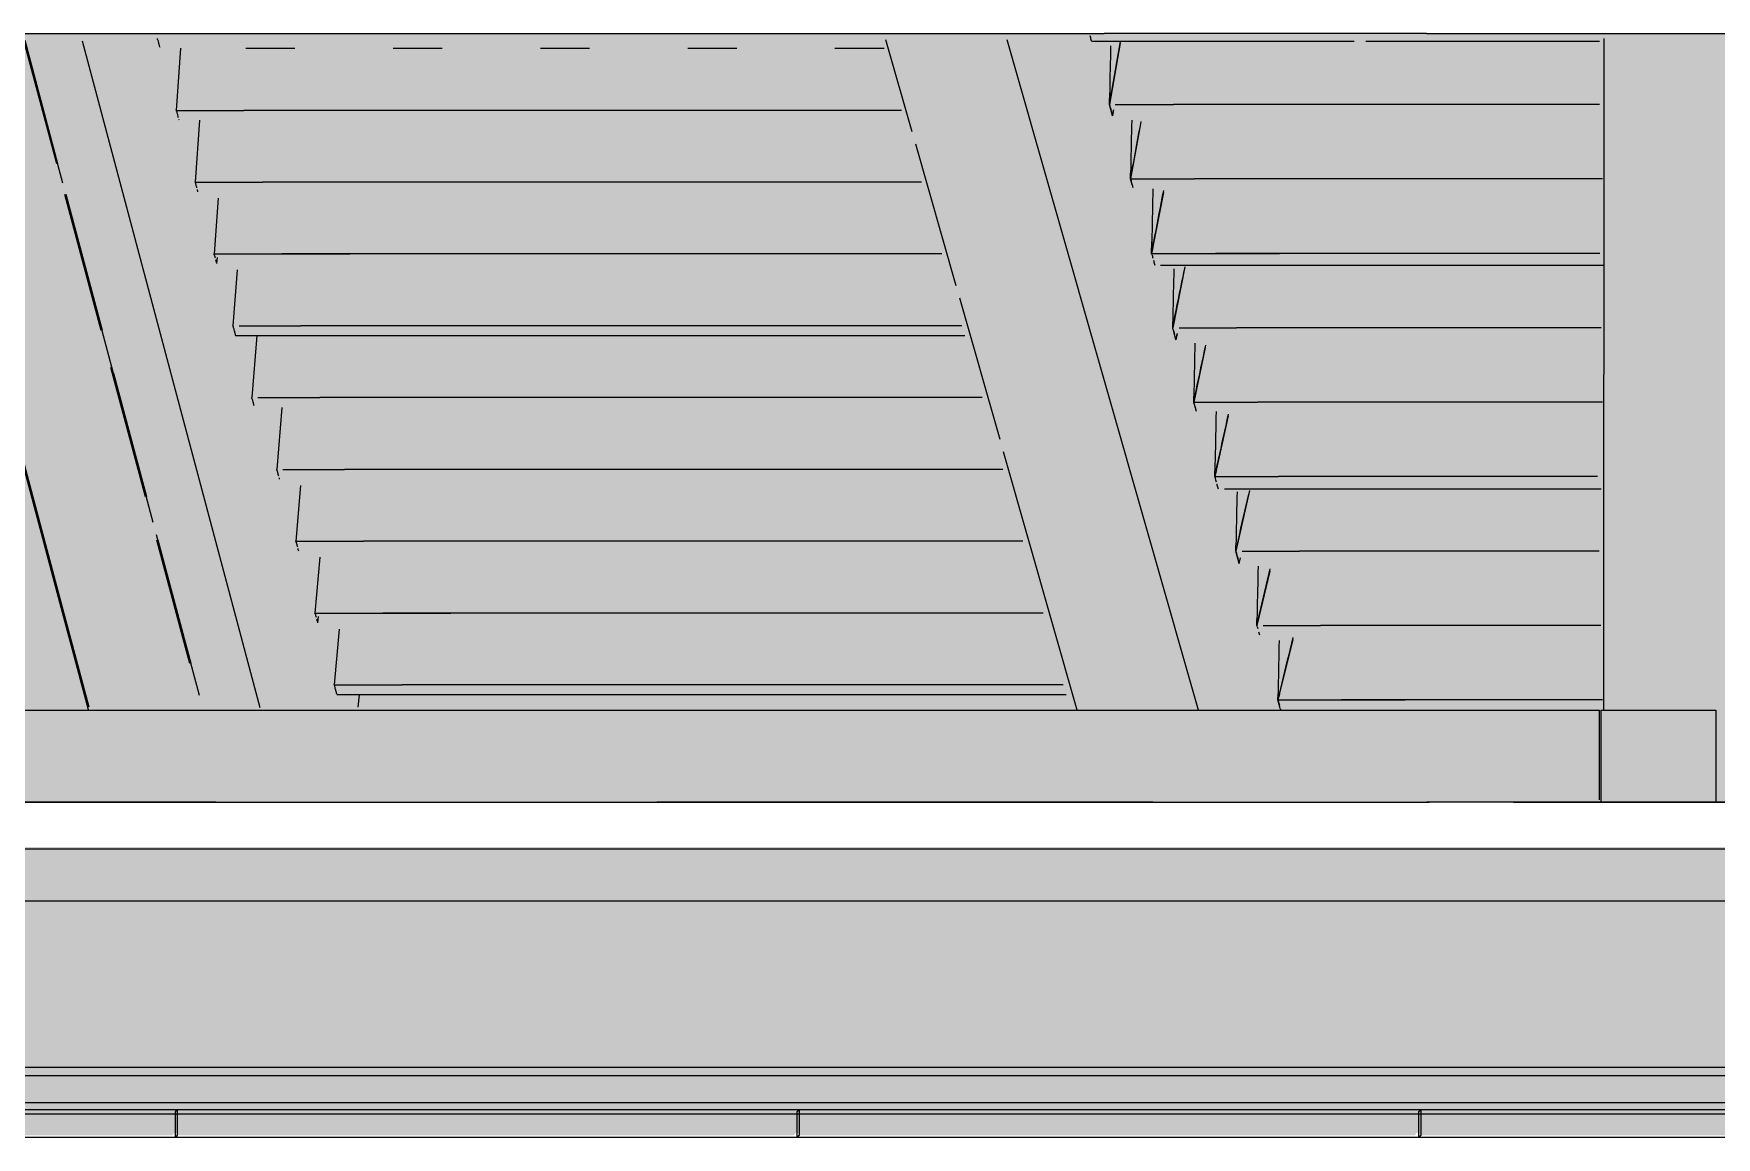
# Model space of a CAD drawing. Header units: millimetres. Extents: x 0 to 84100, y 0 to 59400.
# Drawn here: x 53003 to 55631, y 51173 to 52897 of the extents above; entities that cross this region are included whole.
import ezdxf

# ---------------------------------------------------------------- set-up
doc = ezdxf.new("R2010")
doc.units = ezdxf.units.MM
doc.layers.add('10_見えがかり', color=7, linetype='Continuous', lineweight=13)
doc.layers.add('12_見えがかり（ガラス）', color=5, linetype='Continuous', lineweight=9)

msp = doc.modelspace()

# ---------------------------------------------------------------- hatches: boundary and pattern name
at = {"layer": '10_見えがかり', "true_color": 0xe9dcc4}
for points in [[(61484.3, 51581.6), (61494.3, 51571.6), (61494.3, 51561.6), (61479.3, 51546.6), (31829.3, 51546.6), (31824.3, 51551.6), (31824.3, 51621.6), (31829.3, 51626.6), (61479.3, 51626.6), (61484.3, 51621.6)], [(68084.3, 51551.6), (68084.3, 51531.6), (68094.3, 51521.6), (68094.3, 51501.6), (68089.3, 51496.6), (68079.3, 51496.6), (68069.3, 51486.6), (68049.3, 51486.6), (68029.3, 51466.6), (68019.3, 51466.6), (67999.3, 51446.6), (67989.3, 51446.6), (67969.3, 51426.6), (67959.3, 51426.6), (67949.3, 51416.6), (67939.3, 51416.6), (67929.3, 51406.6), (67919.3, 51406.6), (67899.3, 51386.6), (67889.3, 51386.6), (67869.3, 51366.6), (67859.3, 51366.6), (67849.3, 51356.6), (67829.3, 51356.6), (67809.3, 51336.6), (67799.3, 51336.6), (67779.3, 51316.6), (67769.3, 51316.6), (67749.3, 51296.6), (67739.3, 51296.6), (67729.3, 51286.6), (10499.3, 51286.6), (10489.3, 51296.6), (10479.3, 51296.6), (10459.3, 51316.6), (10449.3, 51316.6), (10419.3, 51346.6), (10409.3, 51346.6), (10399.3, 51356.6), (10379.3, 51356.6), (10359.3, 51376.6), (10349.3, 51376.6), (10329.3, 51396.6), (10319.3, 51396.6), (10299.3, 51416.6), (10279.3, 51416.6), (10259.3, 51436.6), (10249.3, 51436.6), (10229.3, 51456.6), (10219.3, 51456.6), (10199.3, 51476.6), (10189.3, 51476.6), (10179.3, 51486.6), (10159.3, 51486.6), (10144.3, 51501.6), (10144.3, 51531.6), (10154.3, 51541.6), (10154.3, 51561.6), (10159.3, 51566.6), (31429.3, 51566.6), (31434.3, 51561.6), (31434.3, 51551.6), (31439.3, 51546.6), (61499.3, 51546.6), (61519.3, 51566.6), (68069.3, 51566.6)], [(53224.3, 51181.6), (53219.3, 51176.6), (52259.3, 51176.6), (52254.3, 51181.6), (52254.3, 51206.6), (53224.3, 51206.6)], [(54194.3, 51181.6), (54189.3, 51176.6), (53229.3, 51176.6), (53224.3, 51181.6), (53224.3, 51206.6), (54194.3, 51206.6)], [(55164.3, 51181.6), (55159.3, 51176.6), (54199.3, 51176.6), (54194.3, 51181.6), (54194.3, 51206.6), (55164.3, 51206.6)], [(56134.3, 51181.6), (56129.3, 51176.6), (55169.3, 51176.6), (55164.3, 51181.6), (55164.3, 51206.6), (56134.3, 51206.6)]]:
    msp.add_hatch(color=8, dxfattribs=at).paths.add_polyline_path(points)
at = {"layer": '12_見えがかり（ガラス）', "true_color": 0xdce9f2}
for points in [[(61269.3, 52896.6), (61274.3, 52891.6), (61274.3, 51701.6), (61269.3, 51696.6), (31699.3, 51696.6), (31694.3, 51701.6), (31694.3, 52891.6), (31699.3, 52896.6)], [(68109.3, 51486.6), (68114.3, 51481.6), (68114.3, 51431.6), (68109.3, 51426.6), (68099.3, 51426.6), (68079.3, 51406.6), (68069.3, 51406.6), (68059.3, 51396.6), (68049.3, 51396.6), (68029.3, 51376.6), (68019.3, 51376.6), (68009.3, 51366.6), (67999.3, 51366.6), (67979.3, 51346.6), (67969.3, 51346.6), (67959.3, 51336.6), (67949.3, 51336.6), (67939.3, 51326.6), (67929.3, 51326.6), (67909.3, 51306.6), (67899.3, 51306.6), (67889.3, 51296.6), (67879.3, 51296.6), (67859.3, 51276.6), (67849.3, 51276.6), (67839.3, 51266.6), (67829.3, 51266.6), (67809.3, 51246.6), (67799.3, 51246.6), (67789.3, 51236.6), (67779.3, 51236.6), (67769.3, 51226.6), (67759.3, 51226.6), (67739.3, 51206.6), (10489.3, 51206.6), (10469.3, 51226.6), (10459.3, 51226.6), (10449.3, 51236.6), (10439.3, 51236.6), (10419.3, 51256.6), (10409.3, 51256.6), (10399.3, 51266.6), (10389.3, 51266.6), (10369.3, 51286.6), (10359.3, 51286.6), (10349.3, 51296.6), (10339.3, 51296.6), (10319.3, 51316.6), (10309.3, 51316.6), (10299.3, 51326.6), (10289.3, 51326.6), (10269.3, 51346.6), (10259.3, 51346.6), (10249.3, 51356.6), (10239.3, 51356.6), (10219.3, 51376.6), (10209.3, 51376.6), (10199.3, 51386.6), (10189.3, 51386.6), (10169.3, 51406.6), (10159.3, 51406.6), (10149.3, 51416.6), (10139.3, 51416.6), (10124.3, 51431.6), (10124.3, 51481.6), (10129.3, 51486.6), (10179.3, 51486.6), (10189.3, 51476.6), (10199.3, 51476.6), (10219.3, 51456.6), (10229.3, 51456.6), (10249.3, 51436.6), (10259.3, 51436.6), (10279.3, 51416.6), (10299.3, 51416.6), (10319.3, 51396.6), (10329.3, 51396.6), (10349.3, 51376.6), (10359.3, 51376.6), (10379.3, 51356.6), (10399.3, 51356.6), (10409.3, 51346.6), (10419.3, 51346.6), (10449.3, 51316.6), (10459.3, 51316.6), (10479.3, 51296.6), (10489.3, 51296.6), (10499.3, 51286.6), (67729.3, 51286.6), (67739.3, 51296.6), (67749.3, 51296.6), (67769.3, 51316.6), (67779.3, 51316.6), (67799.3, 51336.6), (67809.3, 51336.6), (67829.3, 51356.6), (67849.3, 51356.6), (67859.3, 51366.6), (67869.3, 51366.6), (67889.3, 51386.6), (67899.3, 51386.6), (67919.3, 51406.6), (67929.3, 51406.6), (67939.3, 51416.6), (67949.3, 51416.6), (67959.3, 51426.6), (67969.3, 51426.6), (67989.3, 51446.6), (67999.3, 51446.6), (68019.3, 51466.6), (68029.3, 51466.6), (68049.3, 51486.6)]]:
    msp.add_hatch(color=8, dxfattribs=at).paths.add_polyline_path(points)

# ---------------------------------------------------------------- linework, layer by layer
at = {"layer": '10_見えがかり'}
for points in [[(52778.8, 52896.6), (53283.1, 52896.6)], [(52809.1, 52884.9), (53087.7, 51841.6)], [(52986.7, 52886.6), (53038.1, 52694)], [(52988.6, 52885.5), (53047.7, 52663.8)], [(52988.7, 52886.6), (53040.1, 52694)], [(53078.4, 52885.5), (53355.9, 51844.5)], [(53196.3, 52887.7), (53196, 52889)], [(53196.3, 52887.7), (53196.6, 52886.5)], [(53196.6, 52886.5), (53196.9, 52885.2)], [(53196.9, 52885.2), (53197.3, 52884)], [(53197.3, 52884), (53197.6, 52882.8)], [(53197.6, 52882.8), (53197.9, 52881.5)], [(53197.9, 52881.5), (53198.2, 52880.3)], [(53198.2, 52880.3), (53198.6, 52879)], [(53283.1, 52896.6), (53971.7, 52896.6)], [(53971.7, 52896.6), (54674.8, 52896.6)], [(54333.4, 52887.6), (54374.5, 52743.6)], [(54522.9, 52887.6), (54821.6, 51840.9)], [(54652.4, 52893.5), (54652.8, 52892)], [(54652.8, 52892), (54653.2, 52890.5)], [(54653.2, 52890.5), (54653.6, 52889)], [(54653.6, 52889), (54654, 52887.6)], [(54654, 52887.6), (54654.4, 52886.1)], [(54654.8, 52884.6), (54755.2, 52884.6)], [(55178.4, 52896.6), (54674.8, 52896.6)], [(54699.7, 52881.5), (54682.9, 52786)], [(54698.7, 52875.5), (54700.3, 52884.5)], [(54755.2, 52884.6), (54855.5, 52884.6)], [(54855.5, 52884.6), (54955.9, 52884.6)], [(54955.9, 52884.6), (55056.2, 52884.6)], [(55056.2, 52884.6), (55065.4, 52884.6)], [(55083.6, 52884.6), (55156.6, 52884.6)], [(55156.6, 52884.6), (55256.9, 52884.6)], [(55178.4, 52896.6), (55644.4, 52896.6)], [(55256.9, 52884.6), (55357.3, 52884.6)], [(55357.3, 52884.6), (55448.5, 52884.6)], [(55454.9, 51839.3), (55455.9, 52889.1)], [(53198.6, 52879), (53198.9, 52877.8)], [(53198.9, 52877.8), (53199.2, 52876.6)], [(53199.2, 52876.6), (53199.5, 52875.3)], [(53232.2, 52873.7), (53225.4, 52776.8)], [(53334, 52874.1), (53410.7, 52874.1)], [(53564.1, 52874.1), (53621.6, 52874.1)], [(53621.6, 52874.1), (53640.8, 52874.1)], [(53794.1, 52874.1), (53832.5, 52874.1)], [(53832.5, 52874.1), (53870.8, 52874.1)], [(54024.2, 52874.1), (54043.3, 52874.1)], [(54043.3, 52874.1), (54100.8, 52874.1)], [(54254.2, 52874.1), (54330.9, 52874.1)], [(54684.4, 52859.3), (54684.2, 52850.1)], [(54684.6, 52868.4), (54684.4, 52859.3)], [(54684.8, 52877.6), (54684.6, 52868.4)], [(54694, 52848.7), (54695.5, 52857.6)], [(54695.5, 52857.6), (54697.1, 52866.6)], [(54697.1, 52866.6), (54698.7, 52875.5)], [(54683.8, 52831.8), (54683.7, 52822.7)], [(54684, 52841), (54683.8, 52831.8)], [(54684.2, 52850.1), (54684, 52841)], [(54689.2, 52821.8), (54690.8, 52830.8)], [(54690.8, 52830.8), (54692.4, 52839.7)], [(54692.4, 52839.7), (54694, 52848.7)], [(54682.9, 52786), (54683.3, 52804.3)], [(54683.3, 52804.3), (54683.1, 52795.2)], [(54683.5, 52813.5), (54683.3, 52804.3)], [(54683.7, 52822.7), (54683.5, 52813.5)], [(54684.5, 52795), (54686.1, 52803.9)], [(54686.1, 52803.9), (54687.7, 52812.9)], [(54687.7, 52812.9), (54689.2, 52821.8)], [(53225.8, 52775.6), (53225.4, 52776.8)], [(53225.4, 52776.8), (53331, 52776.8)], [(53225.8, 52775.6), (53226.1, 52774.3)], [(53436.6, 52776.8), (53331, 52776.8)], [(53542.2, 52776.8), (53436.6, 52776.8)], [(53647.8, 52776.8), (53542.2, 52776.8)], [(53753.3, 52776.8), (53647.8, 52776.8)], [(53858.9, 52776.8), (53753.3, 52776.8)], [(53964.5, 52776.8), (53858.9, 52776.8)], [(54070.1, 52776.8), (53964.5, 52776.8)], [(54175.7, 52776.8), (54070.1, 52776.8)], [(54281.3, 52776.8), (54175.7, 52776.8)], [(54358.1, 52776.8), (54281.3, 52776.8)], [(54682.9, 52786), (54683.1, 52795.2)], [(54684.5, 52795), (54682.9, 52786)], [(54683.3, 52784.5), (54682.9, 52786)], [(54687.8, 52768.1), (54682.9, 52786)], [(54683.3, 52784.5), (54683.8, 52783.1)], [(54683.8, 52783.1), (54684.2, 52781.6)], [(54684.2, 52781.6), (54684.6, 52780.1)], [(54684.6, 52780.1), (54685, 52778.6)], [(54685, 52778.6), (54685.4, 52777.1)], [(54689.5, 52777.7), (54687.8, 52768.1)], [(54687.8, 52768.1), (54689.4, 52777.1)], [(54692.1, 52786), (54783.2, 52786)], [(54883.4, 52786), (54783.2, 52786)], [(54983.6, 52786), (54883.4, 52786)], [(55083.8, 52786), (54983.6, 52786)], [(55184, 52786), (55083.8, 52786)], [(55284.2, 52786), (55184, 52786)], [(55384.4, 52786), (55284.2, 52786)], [(55448.2, 52786), (55384.4, 52786)], [(53226.1, 52774.3), (53226.4, 52773.1)], [(53226.4, 52773.1), (53226.7, 52771.9)], [(53226.7, 52771.9), (53227.1, 52770.6)], [(53227.1, 52770.6), (53227.4, 52769.4)], [(53227.4, 52769.4), (53227.7, 52768.1)], [(53227.7, 52768.1), (53228, 52766.9)], [(53228, 52766.9), (53228.4, 52765.7)], [(53229, 52763.2), (53229.3, 52761.9)], [(53261.9, 52761.6), (53254.9, 52664.7)], [(54686.6, 52772.6), (54687, 52771.1)], [(54687, 52771.1), (54687.4, 52769.6)], [(54687.4, 52769.6), (54687.8, 52768.1)], [(54731.7, 52755.6), (54715.9, 52669.8)], [(54717.5, 52752.3), (54717.3, 52743.1)], [(54717.7, 52761.4), (54717.5, 52752.3)], [(54729.1, 52741.3), (54730.7, 52750.2)], [(54730.7, 52750.2), (54732.4, 52759.2)], [(54380, 52724.4), (54443, 52503.5)], [(54716.9, 52724.8), (54716.8, 52715.6)], [(54717.1, 52734), (54716.9, 52724.8)], [(54717.3, 52743.1), (54717.1, 52734)], [(54724.1, 52714.5), (54725.8, 52723.4)], [(54725.8, 52723.4), (54727.4, 52732.4)], [(54727.4, 52732.4), (54729.1, 52741.3)], [(54716.4, 52697.3), (54716.2, 52688.1)], [(54716.6, 52706.5), (54716.4, 52697.3)], [(54716.8, 52715.6), (54716.6, 52706.5)], [(54719.2, 52687.7), (54720.8, 52696.6)], [(54720.8, 52696.6), (54722.5, 52705.5)], [(54722.5, 52705.5), (54724.1, 52714.5)], [(54715.9, 52669.8), (54716, 52679)], [(54717.5, 52678.7), (54715.9, 52669.8)], [(54716.3, 52668.3), (54715.9, 52669.8)], [(54715.9, 52669.8), (54816, 52669.8)], [(54718.3, 52660.7), (54715.9, 52669.8)], [(54716.2, 52688.1), (54716, 52679)], [(54717.5, 52678.7), (54719.2, 52687.7)], [(54916.1, 52669.8), (54816, 52669.8)], [(55016.2, 52669.8), (54916.1, 52669.8)], [(55116.3, 52669.8), (55016.2, 52669.8)], [(55216.4, 52669.8), (55116.3, 52669.8)], [(55316.5, 52669.8), (55216.4, 52669.8)], [(55416.6, 52669.8), (55316.5, 52669.8)], [(55453, 52669.8), (55416.6, 52669.8)], [(53050.9, 52645.8), (53107.5, 52433.9)], [(53052.9, 52645.8), (53109.5, 52433.9)], [(53052.9, 52644.6), (53189, 52133.7)], [(53255.2, 52663.5), (53254.9, 52664.7)], [(53254.9, 52664.7), (53360.7, 52664.7)], [(53255.2, 52663.5), (53255.6, 52662.2)], [(53255.6, 52662.2), (53255.9, 52661)], [(53255.9, 52661), (53256.2, 52659.7)], [(53256.2, 52659.7), (53256.5, 52658.5)], [(53256.5, 52658.5), (53256.9, 52657.2)], [(53256.9, 52657.2), (53257.2, 52656)], [(53257.9, 52653.5), (53258.2, 52652.3)], [(53258.2, 52652.3), (53258.5, 52651)], [(53258.5, 52651), (53258.8, 52649.8)], [(53466.4, 52664.7), (53360.7, 52664.7)], [(53572.2, 52664.7), (53466.4, 52664.7)], [(53678, 52664.7), (53572.2, 52664.7)], [(53783.8, 52664.7), (53678, 52664.7)], [(53889.5, 52664.7), (53783.8, 52664.7)], [(53995.3, 52664.7), (53889.5, 52664.7)], [(54101.1, 52664.7), (53995.3, 52664.7)], [(54206.8, 52664.7), (54101.1, 52664.7)], [(54312.6, 52664.7), (54206.8, 52664.7)], [(54389.5, 52664.7), (54312.6, 52664.7)], [(54716.3, 52668.3), (54716.7, 52666.8)], [(54716.7, 52666.8), (54717.1, 52665.3)], [(54717.1, 52665.3), (54717.5, 52663.8)], [(54717.5, 52663.8), (54717.9, 52662.2)], [(54717.9, 52662.2), (54718.3, 52660.7)], [(54718.3, 52660.7), (54718.7, 52659.2)], [(54718.7, 52659.2), (54719.1, 52657.7)], [(54719.1, 52657.7), (54719.5, 52656.2)], [(54767.2, 52648.8), (54748.8, 52553.6)], [(54750.6, 52645.3), (54750.4, 52636.2)], [(54750.8, 52654.5), (54750.6, 52645.3)], [(54766, 52642.8), (54767.7, 52651.7)], [(53290.9, 52639.7), (53284.4, 52552.6)], [(54750, 52617.8), (54749.8, 52608.6)], [(54750.2, 52627), (54750, 52617.8)], [(54750.4, 52636.2), (54750.2, 52627)], [(54760.8, 52616), (54762.6, 52625)], [(54762.6, 52625), (54764.3, 52633.9)], [(54764.3, 52633.9), (54766, 52642.8)], [(54749.7, 52599.5), (54749.5, 52590.3)], [(54749.8, 52608.6), (54749.7, 52599.5)], [(54755.7, 52589.3), (54757.4, 52598.2)], [(54757.4, 52598.2), (54759.1, 52607.1)], [(54759.1, 52607.1), (54760.8, 52616)], [(54748.8, 52553.6), (54749.1, 52571.9)], [(54749.1, 52571.9), (54748.9, 52562.8)], [(54749.3, 52581.1), (54749.1, 52571.9)], [(54749.5, 52590.3), (54749.3, 52581.1)], [(54750.5, 52562.5), (54752.2, 52571.4)], [(54752.2, 52571.4), (54753.9, 52580.3)], [(54753.9, 52580.3), (54755.7, 52589.3)], [(53284.7, 52551.3), (53284.4, 52552.6)], [(53284.4, 52552.6), (53496.3, 52552.6)], [(53284.4, 52552.6), (53390.3, 52552.6)], [(53284.7, 52551.3), (53285.1, 52550.1)], [(53285.1, 52550.1), (53285.4, 52548.9)], [(53285.4, 52548.9), (53285.7, 52547.6)], [(53285.7, 52547.6), (53286, 52546.4)], [(53286.7, 52543.9), (53287, 52542.6)], [(53287, 52542.6), (53287.3, 52541.4)], [(53287.3, 52541.4), (53287.7, 52540.1)], [(53287.7, 52540.1), (53288, 52538.9)], [(53288, 52538.9), (53288.3, 52537.6)], [(53289.1, 52547.3), (53288.3, 52537.6)], [(53496.3, 52552.6), (53390.3, 52552.6)], [(53602.3, 52552.6), (53496.3, 52552.6)], [(53708.2, 52552.6), (53602.3, 52552.6)], [(53814.2, 52552.6), (53708.2, 52552.6)], [(53920.1, 52552.6), (53814.2, 52552.6)], [(54026.1, 52552.6), (53920.1, 52552.6)], [(54132, 52552.6), (54026.1, 52552.6)], [(54238, 52552.6), (54132, 52552.6)], [(54343.9, 52552.6), (54238, 52552.6)], [(54421, 52552.6), (54343.9, 52552.6)], [(54748.8, 52553.6), (54748.9, 52562.8)], [(54750.5, 52562.5), (54748.8, 52553.6)], [(54749.2, 52552), (54748.8, 52553.6)], [(54748.8, 52553.6), (54948.7, 52553.6)], [(54748.8, 52553.6), (54848.8, 52553.6)], [(54749.2, 52552), (54749.6, 52550.5)], [(54749.6, 52550.5), (54750, 52549)], [(54750, 52549), (54750.4, 52547.5)], [(54750.4, 52547.5), (54750.8, 52545.9)], [(54751.7, 52542.9), (54752.1, 52541.3)], [(54752.1, 52541.3), (54752.5, 52539.8)], [(54752.5, 52539.8), (54752.9, 52538.3)], [(54752.9, 52538.3), (54753.3, 52536.7)], [(54948.7, 52553.6), (54848.8, 52553.6)], [(55048.7, 52553.6), (54948.7, 52553.6)], [(55148.7, 52553.6), (55048.7, 52553.6)], [(55248.7, 52553.6), (55148.7, 52553.6)], [(55348.7, 52553.6), (55248.7, 52553.6)], [(55448.7, 52553.6), (55348.7, 52553.6)], [(53320.7, 52527.6), (53313.9, 52440.5)], [(54753.3, 52536.7), (54753.7, 52535.2)], [(54762.8, 52535.2), (54853.8, 52535.2)], [(54800.9, 52532.4), (54781.7, 52437.4)], [(54783.3, 52520.1), (54783.1, 52510.9)], [(54783.5, 52529.3), (54783.3, 52520.1)], [(54796.1, 52508.7), (54797.9, 52517.6)], [(54797.9, 52517.6), (54799.7, 52526.5)], [(54853.8, 52535.2), (54953.8, 52535.2)], [(54953.8, 52535.2), (55053.8, 52535.2)], [(55053.8, 52535.2), (55153.9, 52535.2)], [(55153.9, 52535.2), (55253.9, 52535.2)], [(55253.9, 52535.2), (55353.9, 52535.2)], [(55353.9, 52535.2), (55454, 52535.2)], [(54782.7, 52492.5), (54782.6, 52483.3)], [(54782.9, 52501.7), (54782.7, 52492.5)], [(54783.1, 52510.9), (54782.9, 52501.7)], [(54790.7, 52481.9), (54792.5, 52490.8)], [(54792.5, 52490.8), (54794.3, 52499.7)], [(54794.3, 52499.7), (54796.1, 52508.7)], [(54448.5, 52484.3), (54511.5, 52263.5)], [(54782.2, 52464.9), (54782, 52455.7)], [(54782.4, 52474.1), (54782.2, 52464.9)], [(54782.6, 52483.3), (54782.4, 52474.1)], [(54785.3, 52455.2), (54787.1, 52464.1)], [(54787.1, 52464.1), (54788.9, 52473)], [(54788.9, 52473), (54790.7, 52481.9)], [(53314.2, 52439.2), (53313.9, 52440.5)], [(53314.2, 52439.2), (53314.5, 52438)], [(53314.5, 52438), (53314.9, 52436.7)], [(53314.9, 52436.7), (53315.2, 52435.5)], [(53315.2, 52435.5), (53315.5, 52434.2)], [(53315.5, 52434.2), (53315.9, 52433)], [(53315.9, 52433), (53316.2, 52431.7)], [(53323.5, 52440.5), (53420, 52440.5)], [(53526.2, 52440.5), (53420, 52440.5)], [(53632.3, 52440.5), (53526.2, 52440.5)], [(53738.4, 52440.5), (53632.3, 52440.5)], [(53844.6, 52440.5), (53738.4, 52440.5)], [(53950.7, 52440.5), (53844.6, 52440.5)], [(54056.8, 52440.5), (53950.7, 52440.5)], [(54163, 52440.5), (54056.8, 52440.5)], [(54269.1, 52440.5), (54163, 52440.5)], [(54375.2, 52440.5), (54269.1, 52440.5)], [(54452.4, 52440.5), (54375.2, 52440.5)], [(54781.7, 52437.4), (54781.8, 52446.6)], [(54783.5, 52446.3), (54781.7, 52437.4)], [(54782.1, 52435.8), (54781.7, 52437.4)], [(54786.7, 52418.7), (54781.7, 52437.4)], [(54782, 52455.7), (54781.8, 52446.6)], [(54782.1, 52435.8), (54782.5, 52434.3)], [(54782.5, 52434.3), (54782.9, 52432.7)], [(54782.9, 52432.7), (54783.3, 52431.2)], [(54783.5, 52446.3), (54785.3, 52455.2)], [(54791.6, 52437.4), (54881.5, 52437.4)], [(54981.4, 52437.4), (54881.5, 52437.4)], [(55081.3, 52437.4), (54981.4, 52437.4)], [(55181.2, 52437.4), (55081.3, 52437.4)], [(55281.1, 52437.4), (55181.2, 52437.4)], [(55381, 52437.4), (55281.1, 52437.4)], [(55450.9, 52437.4), (55381, 52437.4)], [(52932.9, 52422.3), (53043.2, 52008.8)], [(52934.9, 52422.3), (53045.2, 52008.8)], [(53316.2, 52431.7), (53316.5, 52430.5)], [(53316.5, 52430.5), (53316.8, 52429.2)], [(53316.8, 52429.2), (53317.2, 52428)], [(53317.2, 52428), (53317.5, 52426.7)], [(53317.5, 52426.7), (53317.8, 52425.5)], [(53317.8, 52425.5), (53424, 52425.5)], [(53351.2, 52425.2), (53343.4, 52328.4)], [(53424, 52425.5), (53530.2, 52425.5)], [(53530.2, 52425.5), (53636.4, 52425.5)], [(53636.4, 52425.5), (53742.6, 52425.5)], [(53742.6, 52425.5), (53848.8, 52425.5)], [(53848.8, 52425.5), (53955, 52425.5)], [(53955, 52425.5), (54061.2, 52425.5)], [(54061.2, 52425.5), (54167.4, 52425.5)], [(54167.4, 52425.5), (54273.6, 52425.5)], [(54273.6, 52425.5), (54379.8, 52425.5)], [(54379.8, 52425.5), (54457, 52425.5)], [(54783.3, 52431.2), (54783.8, 52429.6)], [(54783.8, 52429.6), (54784.2, 52428.1)], [(54784.2, 52428.1), (54784.6, 52426.5)], [(54785.4, 52423.4), (54785.9, 52421.9)], [(54785.9, 52421.9), (54786.3, 52420.3)], [(54786.3, 52420.3), (54786.7, 52418.7)], [(54788.6, 52428.3), (54786.7, 52418.7)], [(54786.7, 52418.7), (54788.5, 52427.7)], [(54832.6, 52406.6), (54814.6, 52321.2)], [(54816.4, 52413.2), (54816.2, 52404)], [(54831.4, 52401.3), (54833.3, 52410.2)], [(54815.8, 52385.6), (54815.6, 52376.4)], [(54816, 52394.8), (54815.8, 52385.6)], [(54816.2, 52404), (54816, 52394.8)], [(54825.8, 52374.6), (54827.7, 52383.5)], [(54827.7, 52383.5), (54829.6, 52392.4)], [(54829.6, 52392.4), (54831.4, 52401.3)], [(53122.9, 52376.1), (53176.8, 52173.8)], [(53127.4, 52366.5), (53178.8, 52173.8)], [(54815.3, 52358), (54815.1, 52348.8)], [(54815.5, 52367.2), (54815.3, 52358)], [(54815.6, 52376.4), (54815.5, 52367.2)], [(54820.2, 52347.9), (54822.1, 52356.8)], [(54822.1, 52356.8), (54823.9, 52365.7)], [(54823.9, 52365.7), (54825.8, 52374.6)], [(53343.7, 52327.1), (53343.4, 52328.4)], [(53353, 52328.4), (53449.7, 52328.4)], [(53556, 52328.4), (53449.7, 52328.4)], [(53662.3, 52328.4), (53556, 52328.4)], [(53768.6, 52328.4), (53662.3, 52328.4)], [(53875, 52328.4), (53768.6, 52328.4)], [(53981.3, 52328.4), (53875, 52328.4)], [(54087.6, 52328.4), (53981.3, 52328.4)], [(54193.9, 52328.4), (54087.6, 52328.4)], [(54300.2, 52328.4), (54193.9, 52328.4)], [(54406.6, 52328.4), (54300.2, 52328.4)], [(54483.9, 52328.4), (54406.6, 52328.4)], [(54814.6, 52321.2), (54814.7, 52330.4)], [(54816.4, 52330.1), (54814.6, 52321.2)], [(54814.9, 52339.6), (54814.7, 52330.4)], [(54815.1, 52348.8), (54814.9, 52339.6)], [(54816.4, 52330.1), (54818.3, 52339)], [(54818.3, 52339), (54820.2, 52347.9)], [(53343.7, 52327.1), (53344, 52325.9)], [(53344, 52325.9), (53344.4, 52324.6)], [(53344.4, 52324.6), (53344.7, 52323.3)], [(53344.7, 52323.3), (53345, 52322.1)], [(53345, 52322.1), (53345.3, 52320.8)], [(53345.3, 52320.8), (53345.7, 52319.6)], [(53345.7, 52319.6), (53346, 52318.3)], [(53346, 52318.3), (53346.3, 52317.1)], [(53346.3, 52317.1), (53346.7, 52315.8)], [(53390.4, 52313), (53382.4, 52216.2)], [(54815, 52319.6), (54814.6, 52321.2)], [(54814.6, 52321.2), (54914.3, 52321.2)], [(54817.1, 52311.7), (54814.6, 52321.2)], [(54815, 52319.6), (54815.4, 52318)], [(54815.4, 52318), (54815.8, 52316.4)], [(54816.7, 52313.3), (54817.1, 52311.7)], [(54817.1, 52311.7), (54817.5, 52310.2)], [(54817.5, 52310.2), (54818, 52308.6)], [(54818, 52308.6), (54818.4, 52307)], [(54849.4, 52306.4), (54849.3, 52297.1)], [(54866.9, 52293.8), (54868.9, 52302.7)], [(55014.1, 52321.2), (54914.3, 52321.2)], [(55113.9, 52321.2), (55014.1, 52321.2)], [(55213.7, 52321.2), (55113.9, 52321.2)], [(55313.5, 52321.2), (55213.7, 52321.2)], [(55413.2, 52321.2), (55313.5, 52321.2)], [(55453.2, 52321.2), (55413.2, 52321.2)], [(54868.2, 52299.8), (54847.4, 52205)], [(54848.9, 52278.7), (54848.7, 52269.5)], [(54849.1, 52287.9), (54848.9, 52278.7)], [(54849.3, 52297.1), (54849.1, 52287.9)], [(54861.1, 52267.2), (54863, 52276.1)], [(54863, 52276.1), (54865, 52284.9)], [(54865, 52284.9), (54866.9, 52293.8)], [(54848.4, 52251.1), (54848.2, 52241.8)], [(54848.5, 52260.3), (54848.4, 52251.1)], [(54848.7, 52269.5), (54848.5, 52260.3)], [(54855.2, 52240.5), (54857.2, 52249.4)], [(54857.2, 52249.4), (54859.1, 52258.3)], [(54859.1, 52258.3), (54861.1, 52267.2)], [(54517, 52244.2), (54632.1, 51840.9)], [(54847.8, 52223.4), (54847.6, 52214.2)], [(54848, 52232.6), (54847.8, 52223.4)], [(54848.2, 52241.8), (54848, 52232.6)], [(54849.4, 52213.9), (54851.3, 52222.7)], [(54851.3, 52222.7), (54853.3, 52231.6)], [(54853.3, 52231.6), (54855.2, 52240.5)], [(53382.7, 52215), (53382.4, 52216.2)], [(53382.7, 52215), (53383, 52213.7)], [(53383, 52213.7), (53383.4, 52212.5)], [(53383.4, 52212.5), (53383.7, 52211.2)], [(53383.7, 52211.2), (53384, 52210)], [(53384, 52210), (53384.3, 52208.7)], [(53384.3, 52208.7), (53384.7, 52207.4)], [(53384.7, 52207.4), (53385, 52206.2)], [(53385.7, 52203.7), (53386, 52202.4)], [(53386, 52202.4), (53386.3, 52201.2)], [(53392, 52216.2), (53488.1, 52216.2)], [(53593.8, 52216.2), (53488.1, 52216.2)], [(53699.5, 52216.2), (53593.8, 52216.2)], [(53805.2, 52216.2), (53699.5, 52216.2)], [(53910.9, 52216.2), (53805.2, 52216.2)], [(54016.6, 52216.2), (53910.9, 52216.2)], [(54122.3, 52216.2), (54016.6, 52216.2)], [(54228.1, 52216.2), (54122.3, 52216.2)], [(54333.8, 52216.2), (54228.1, 52216.2)], [(54439.5, 52216.2), (54333.8, 52216.2)], [(54516.4, 52216.2), (54439.5, 52216.2)], [(54847.4, 52205), (54847.6, 52214.2)], [(54849.4, 52213.9), (54847.4, 52205)], [(54847.9, 52203.4), (54847.4, 52205)], [(54847.4, 52205), (54947.1, 52205)], [(54847.9, 52203.4), (54848.3, 52201.8)], [(54848.3, 52201.8), (54848.7, 52200.2)], [(54848.7, 52200.2), (54849.2, 52198.6)], [(54849.2, 52198.6), (54849.6, 52197)], [(55046.8, 52205), (54947.1, 52205)], [(55146.5, 52205), (55046.8, 52205)], [(55246.1, 52205), (55146.5, 52205)], [(55345.8, 52205), (55246.1, 52205)], [(55445.5, 52205), (55345.8, 52205)], [(53419.7, 52191.2), (53412.2, 52104.1)], [(54850.5, 52193.8), (54850.9, 52192.2)], [(54850.9, 52192.2), (54851.3, 52190.6)], [(54851.3, 52190.6), (54851.8, 52189)], [(54851.8, 52189), (54852.2, 52187.4)], [(54852.2, 52187.4), (54852.6, 52185.8)], [(54862.6, 52185.8), (54952.4, 52185.8)], [(54901.9, 52183.4), (54880.3, 52088.8)], [(54882, 52171.9), (54881.8, 52162.6)], [(54882.2, 52181.1), (54882, 52171.9)], [(54898.5, 52168.6), (54900.5, 52177.5)], [(54952.4, 52185.8), (55052.2, 52185.8)], [(55052.2, 52185.8), (55151.9, 52185.8)], [(55151.9, 52185.8), (55251.7, 52185.8)], [(55251.7, 52185.8), (55351.5, 52185.8)], [(55351.5, 52185.8), (55451.2, 52185.8)], [(54881.4, 52144.2), (54881.2, 52134.9)], [(54881.6, 52153.4), (54881.4, 52144.2)], [(54881.8, 52162.6), (54881.6, 52153.4)], [(54892.5, 52142), (54894.5, 52150.9)], [(54894.5, 52150.9), (54896.5, 52159.8)], [(54896.5, 52159.8), (54898.5, 52168.6)], [(54881.1, 52125.7), (54880.9, 52116.5)], [(54881.2, 52134.9), (54881.1, 52125.7)], [(54886.4, 52115.4), (54888.4, 52124.3)], [(54888.4, 52124.3), (54890.4, 52133.1)], [(54890.4, 52133.1), (54892.5, 52142)], [(53194.2, 52114.4), (53261, 51863.8)], [(53194.8, 52106.4), (53235.9, 51952.3)], [(53196.8, 52106.4), (53237.9, 51952.3)], [(53412.6, 52102.9), (53412.2, 52104.1)], [(53412.2, 52104.1), (53518.1, 52104.1)], [(53412.6, 52102.9), (53412.9, 52101.6)], [(53412.9, 52101.6), (53413.2, 52100.4)], [(53413.2, 52100.4), (53413.6, 52099.1)], [(53413.6, 52099.1), (53413.9, 52097.8)], [(53413.9, 52097.8), (53414.2, 52096.6)], [(53414.2, 52096.6), (53414.6, 52095.3)], [(53415.2, 52092.8), (53415.5, 52091.5)], [(53415.5, 52091.5), (53415.9, 52090.3)], [(53624, 52104.1), (53518.1, 52104.1)], [(53729.8, 52104.1), (53624, 52104.1)], [(53835.7, 52104.1), (53729.8, 52104.1)], [(53941.6, 52104.1), (53835.7, 52104.1)], [(54047.4, 52104.1), (53941.6, 52104.1)], [(54153.3, 52104.1), (54047.4, 52104.1)], [(54259.1, 52104.1), (54153.3, 52104.1)], [(54365, 52104.1), (54259.1, 52104.1)], [(54470.9, 52104.1), (54365, 52104.1)], [(54547.9, 52104.1), (54470.9, 52104.1)], [(54880.3, 52088.8), (54880.5, 52098)], [(54882.3, 52097.7), (54880.3, 52088.8)], [(54880.7, 52107.2), (54880.5, 52098)], [(54880.9, 52116.5), (54880.7, 52107.2)], [(54882.3, 52097.7), (54884.4, 52106.5)], [(54884.4, 52106.5), (54886.4, 52115.4)], [(53415.9, 52090.3), (53416.2, 52089)], [(53449.9, 52079.1), (53442.1, 51992)], [(54880.8, 52087.2), (54880.3, 52088.8)], [(54885.6, 52069.4), (54880.3, 52088.8)], [(54880.8, 52087.2), (54881.2, 52085.6)], [(54881.2, 52085.6), (54881.6, 52083.9)], [(54881.6, 52083.9), (54882.1, 52082.3)], [(54882.1, 52082.3), (54882.5, 52080.7)], [(54882.5, 52080.7), (54883, 52079.1)], [(54883, 52079.1), (54883.4, 52077.5)], [(54883.4, 52077.5), (54883.8, 52075.9)], [(54884.7, 52072.6), (54885.1, 52071)], [(54885.1, 52071), (54885.6, 52069.4)], [(54885.6, 52069.4), (54887.6, 52078.3)], [(54890.3, 52088.8), (54979.9, 52088.8)], [(54915, 52065.1), (54914.9, 52055.8)], [(55079.5, 52088.8), (54979.9, 52088.8)], [(55179, 52088.8), (55079.5, 52088.8)], [(55278.6, 52088.8), (55179, 52088.8)], [(55378.2, 52088.8), (55278.6, 52088.8)], [(55447.9, 52088.8), (55378.2, 52088.8)], [(54933.3, 52057.6), (54913.2, 51972.6)], [(54914.7, 52046.6), (54914.5, 52037.3)], [(54914.9, 52055.8), (54914.7, 52046.6)], [(54927.9, 52034.6), (54930, 52043.5)], [(54930, 52043.5), (54932, 52052.3)], [(54932, 52052.3), (54934.1, 52061.2)], [(54914.1, 52018.8), (54913.9, 52009.6)], [(54914.3, 52028.1), (54914.1, 52018.8)], [(54914.5, 52037.3), (54914.3, 52028.1)], [(54921.6, 52008), (54923.7, 52016.9)], [(54923.7, 52016.9), (54925.8, 52025.8)], [(54925.8, 52025.8), (54927.9, 52034.6)], [(53043.2, 52008.8), (53086.9, 51845.3)], [(53045.2, 52008.8), (53088.8, 51845.3)], [(53442.4, 51990.8), (53442.1, 51992)], [(53442.1, 51992), (53654.1, 51992)], [(53442.1, 51992), (53548.1, 51992)], [(53442.4, 51990.8), (53442.8, 51989.5)], [(53442.8, 51989.5), (53443.1, 51988.2)], [(53443.1, 51988.2), (53443.4, 51987)], [(53443.4, 51987), (53443.8, 51985.7)], [(53446.9, 51986.5), (53446.1, 51976.9)], [(53654.1, 51992), (53548.1, 51992)], [(53760.2, 51992), (53654.1, 51992)], [(53866.2, 51992), (53760.2, 51992)], [(53972.2, 51992), (53866.2, 51992)], [(54078.2, 51992), (53972.2, 51992)], [(54184.2, 51992), (54078.2, 51992)], [(54290.2, 51992), (54184.2, 51992)], [(54396.3, 51992), (54290.2, 51992)], [(54502.3, 51992), (54396.3, 51992)], [(54579.4, 51992), (54502.3, 51992)], [(54913.6, 51991.1), (54913.4, 51981.9)], [(54913.8, 52000.4), (54913.6, 51991.1)], [(54913.9, 52009.6), (54913.8, 52000.4)], [(54915.3, 51981.5), (54917.4, 51990.3)], [(54917.4, 51990.3), (54919.5, 51999.2)], [(54919.5, 51999.2), (54921.6, 52008)], [(53444.4, 51983.2), (53444.8, 51981.9)], [(53444.8, 51981.9), (53445.1, 51980.7)], [(53445.1, 51980.7), (53445.4, 51979.4)], [(53445.4, 51979.4), (53445.8, 51978.1)], [(53445.8, 51978.1), (53446.1, 51976.9)], [(53480, 51967), (53472, 51879.9)], [(54913.2, 51972.6), (54913.4, 51981.9)], [(54915.3, 51981.5), (54913.2, 51972.6)], [(54913.7, 51971), (54913.2, 51972.6)], [(54913.7, 51971), (54914.1, 51969.3)], [(54914.1, 51969.3), (54914.5, 51967.7)], [(54915.9, 51962.8), (54916.3, 51961.1)], [(54916.3, 51961.1), (54916.8, 51959.5)], [(54923.2, 51972.6), (55012.7, 51972.6)], [(55112.2, 51972.6), (55012.7, 51972.6)], [(55211.6, 51972.6), (55112.2, 51972.6)], [(55311.1, 51972.6), (55211.6, 51972.6)], [(55410.6, 51972.6), (55311.1, 51972.6)], [(55450.4, 51972.6), (55410.6, 51972.6)], [(53235.9, 51952.3), (53246.2, 51913.8)], [(53237.9, 51952.3), (53248.2, 51913.8)], [(54916.8, 51959.5), (54917.2, 51957.9)], [(54969.2, 51950.8), (54946.1, 51856.4)], [(54947.7, 51939.8), (54947.5, 51930.5)], [(54947.9, 51949.1), (54947.7, 51939.8)], [(54963.4, 51927.2), (54965.6, 51936)], [(54965.6, 51936), (54967.7, 51944.9)], [(54967.7, 51944.9), (54969.9, 51953.7)], [(54947.2, 51912), (54947, 51902.8)], [(54947.4, 51921.3), (54947.2, 51912)], [(54947.5, 51930.5), (54947.4, 51921.3)], [(54956.9, 51900.7), (54959.1, 51909.5)], [(54959.1, 51909.5), (54961.2, 51918.3)], [(54961.2, 51918.3), (54963.4, 51927.2)], [(54946.6, 51884.2), (54946.5, 51875)], [(54946.8, 51893.5), (54946.6, 51884.2)], [(54947, 51902.8), (54946.8, 51893.5)], [(54950.4, 51874.1), (54952.6, 51883)], [(54952.6, 51883), (54954.7, 51891.8)], [(54954.7, 51891.8), (54956.9, 51900.7)], [(53472.3, 51878.6), (53472, 51879.9)], [(53472, 51879.9), (53578.2, 51879.9)], [(53472.3, 51878.6), (53472.6, 51877.4)], [(53472.6, 51877.4), (53473, 51876.1)], [(53473, 51876.1), (53473.3, 51874.8)], [(53473.3, 51874.8), (53473.6, 51873.6)], [(53473.6, 51873.6), (53474, 51872.3)], [(53474, 51872.3), (53474.3, 51871)], [(53474.3, 51871), (53474.6, 51869.8)], [(53474.6, 51869.8), (53475, 51868.5)], [(53475, 51868.5), (53475.3, 51867.2)], [(53475.3, 51867.2), (53475.6, 51866)], [(53476, 51864.7), (53582.2, 51864.7)], [(53511, 51864.5), (53509.2, 51845.2)], [(53684.3, 51879.9), (53578.2, 51879.9)], [(53582.2, 51864.7), (53688.4, 51864.7)], [(53790.5, 51879.9), (53684.3, 51879.9)], [(53688.4, 51864.7), (53794.6, 51864.7)], [(53896.7, 51879.9), (53790.5, 51879.9)], [(53794.6, 51864.7), (53900.8, 51864.7)], [(54002.8, 51879.9), (53896.7, 51879.9)], [(53900.8, 51864.7), (54007, 51864.7)], [(54109, 51879.9), (54002.8, 51879.9)], [(54007, 51864.7), (54113.2, 51864.7)], [(54215.2, 51879.9), (54109, 51879.9)], [(54113.2, 51864.7), (54219.5, 51864.7)], [(54321.3, 51879.9), (54215.2, 51879.9)], [(54219.5, 51864.7), (54325.7, 51864.7)], [(54427.5, 51879.9), (54321.3, 51879.9)], [(54325.7, 51864.7), (54431.9, 51864.7)], [(54533.7, 51879.9), (54427.5, 51879.9)], [(54431.9, 51864.7), (54538.1, 51864.7)], [(54610.9, 51879.9), (54533.7, 51879.9)], [(54538.1, 51864.7), (54615.3, 51864.7)], [(54946.1, 51856.4), (54946.3, 51865.7)], [(54948.3, 51865.3), (54946.1, 51856.4)], [(54946.5, 51854.8), (54946.1, 51856.4)], [(54946.1, 51856.4), (55144.8, 51856.4)], [(54946.1, 51856.4), (55045.5, 51856.4)], [(54949.7, 51843.2), (54946.1, 51856.4)], [(54946.5, 51875), (54946.3, 51865.7)], [(54946.5, 51854.8), (54947, 51853.1)], [(54948.3, 51865.3), (54950.4, 51874.1)], [(55144.8, 51856.4), (55045.5, 51856.4)], [(55244.2, 51856.4), (55144.8, 51856.4)], [(55343.6, 51856.4), (55244.2, 51856.4)], [(55442.9, 51856.4), (55343.6, 51856.4)], [(55452.9, 51856.4), (55442.9, 51856.4)], [(52860, 51840.6), (53095.3, 51840.6)], [(53095.3, 51840.6), (53330.6, 51840.6)], [(53330.6, 51840.6), (53565.9, 51840.6)], [(53565.9, 51840.6), (53801.2, 51840.6)], [(53801.2, 51840.6), (54036.6, 51840.6)], [(54036.6, 51840.6), (54271.9, 51840.6)], [(54271.9, 51840.6), (54507.2, 51840.6)], [(54507.2, 51840.6), (54742.5, 51840.6)], [(54742.5, 51840.6), (54977.8, 51840.6)], [(54947, 51853.1), (54947.4, 51851.5)], [(54947.4, 51851.5), (54947.9, 51849.8)], [(54947.9, 51849.8), (54948.3, 51848.1)], [(54949.7, 51843.2), (54950.1, 51841.5)], [(54950.1, 51841.5), (54950.6, 51839.8)], [(54977.8, 51840.6), (55213.1, 51840.6)], [(55213.1, 51840.6), (55448.4, 51840.6)], [(55448.4, 51700.6), (55448.4, 51840.6)], [(55450.5, 51840.5), (55629.9, 51840.5)], [(55450.5, 51840.5), (55450.5, 51825.5)], [(55629.9, 51840.5), (55629.9, 51825.5)], [(55450.5, 51825.5), (55450.5, 51810.5)], [(55450.5, 51810.5), (55450.5, 51795.5)], [(55629.9, 51825.5), (55629.9, 51810.5)], [(55629.9, 51810.5), (55629.9, 51795.5)], [(55450.5, 51795.5), (55450.5, 51780.6)], [(55450.5, 51780.6), (55450.5, 51765.6)], [(55629.9, 51795.5), (55629.9, 51780.6)], [(55629.9, 51780.6), (55629.9, 51765.6)], [(55450.5, 51765.6), (55450.5, 51750.6)], [(55450.5, 51750.6), (55450.5, 51735.6)], [(55629.9, 51765.6), (55629.9, 51750.6)], [(55629.9, 51750.6), (55629.9, 51735.6)], [(55450.5, 51735.6), (55450.5, 51720.6)], [(55629.9, 51735.6), (55629.9, 51720.6)], [(55450.5, 51720.6), (55450.5, 51705.6)], [(55450.5, 51705.6), (55450.5, 51698.1)], [(55629.9, 51720.6), (55629.9, 51705.6)], [(55629.9, 51705.6), (55629.9, 51698.1)], [(52778.8, 51696.6), (53283.1, 51696.6)], [(53283.1, 51696.6), (53971.7, 51696.6)], [(53971.7, 51696.6), (54674.8, 51696.6)], [(54674.8, 51696.6), (55178.4, 51696.6)], [(55644.4, 51696.6), (55178.4, 51696.6)], [(31831.4, 51531.6), (31831.4, 51537.1), (31827.8, 51537.1), (31827.8, 51545.7), (31824.2, 51545.7), (31824.2, 51554.4), (31820.6, 51554.4), (31820.6, 51572.4), (31824.2, 51623.7), (61479.8, 51623.7)], [(10157.3, 51568.6), (31433.8, 51568.6), (31433.8, 51559.9), (31437.6, 51559.9), (31437.6, 51551.2), (31441.4, 51551.2), (31441.4, 51542.6), (31445.2, 51542.6), (35201.4, 51542.6), (38960.7, 51542.6), (42721.2, 51542.6), (46481.2, 51542.6), (50238.6, 51542.6), (53991.6, 51542.6), (61488.2, 51542.6), (61488.2, 51551.2), (61499.6, 51551.2), (61499.6, 51559.9), (61511, 51559.9), (61511, 51568.6), (63976.4, 51568.6), (64797.4, 51568.6), (65618, 51568.6), (66438.1, 51568.6)], [(67723.4, 51282.6), (60618.9, 51282.6), (53474.2, 51282.6), (24758.8, 51282.6)], [(52476.7, 51227.6), (55471.5, 51227.6)], [(55471.5, 51227.6), (58462.9, 51227.6)], [(52252.6, 51173.4), (52252.6, 51213.4), (52255.3, 51216.7), (53226.9, 51216.7), (53226.9, 51176.7), (53224.2, 51173.4), (52252.6, 51173.4)], [(53224.1, 51173.4), (53224.1, 51213.4), (53227, 51216.7), (54198.2, 51216.7), (54198.2, 51176.7), (54195.3, 51173.4), (53224.1, 51173.4)], [(54195.3, 51173.4), (54195.3, 51213.4), (54198.3, 51216.7), (55169.2, 51216.7), (55169.2, 51176.7), (55166.2, 51173.4), (54195.3, 51173.4)], [(55166.1, 51173.4), (55166.1, 51213.4), (55169.3, 51216.7), (56139.9, 51216.7), (56139.9, 51176.7), (56136.6, 51173.4), (55166.1, 51173.4)]]:
    msp.add_lwpolyline(points, dxfattribs=at)
at = {"layer": '12_見えがかり（ガラス）'}
for points in [[(53287.3, 51696.6), (52803.3, 51696.6)], [(53210.4, 51696.6), (52884.3, 51696.6)], [(53287.3, 51696.6), (53976.2, 51696.6)], [(54679.3, 51696.6), (53976.2, 51696.6)], [(54681.5, 51696.6), (54394.3, 51696.6)], [(54679.3, 51696.6), (55183, 51696.6)], [(54750.7, 51696.6), (54681.5, 51696.6)], [(55649.2, 51696.6), (55183, 51696.6)], [(55314.3, 51696.6), (55651.6, 51696.6)], [(52509.1, 51270.1), (53464.1, 51270.1)], [(53464.1, 51270.1), (54418.8, 51270.1)], [(54418.8, 51270.1), (55373.2, 51270.1)], [(55373.2, 51270.1), (56327.2, 51270.1)], [(52509.1, 51210.1), (53464.1, 51210.1)], [(53464.1, 51210.1), (54418.8, 51210.1)], [(54418.8, 51210.1), (55373.2, 51210.1)], [(55373.2, 51210.1), (56327.2, 51210.1)]]:
    msp.add_lwpolyline(points, dxfattribs=at)

doc.saveas('drawing.dxf')
